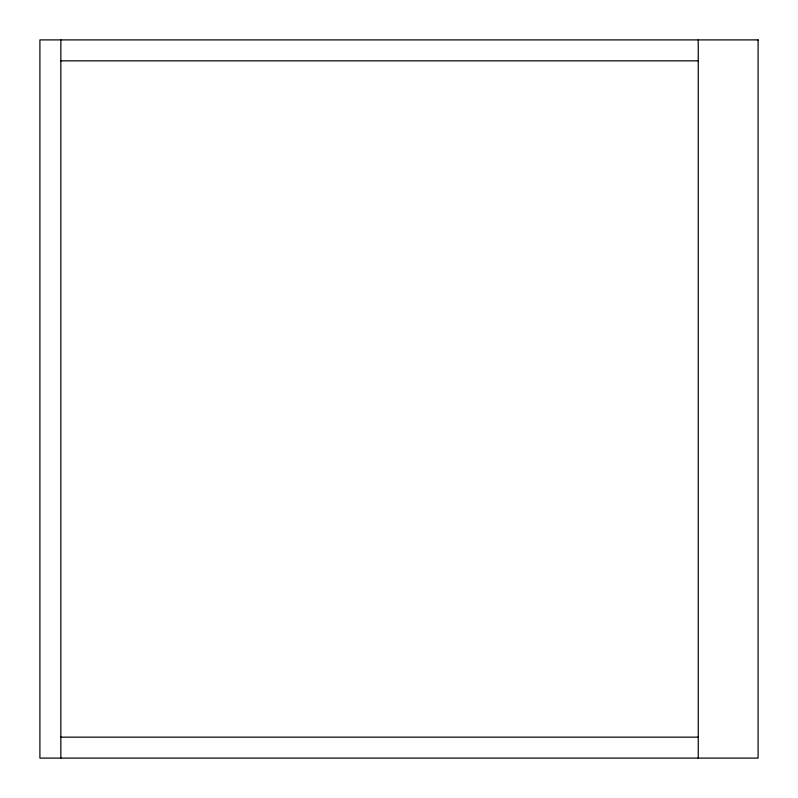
<?xml version="1.0" encoding="UTF-8"?>
<svg xmlns="http://www.w3.org/2000/svg" width="798" height="798" viewBox="0 0 798 798"><rect width="100%" height="100%" fill="white"/><g stroke="black" fill="none" stroke-linecap="round" stroke-linejoin="round"><path stroke-width="1.2" d="M60.848 60.848L698.25 60.848M60.848 737.153L698.25 737.153M698.25 39.9L698.25 758.1M60.848 39.9L60.848 758.1M758.1 39.9L39.9 39.9L39.9 758.1L758.1 758.1L758.1 39.9"/></g></svg>
